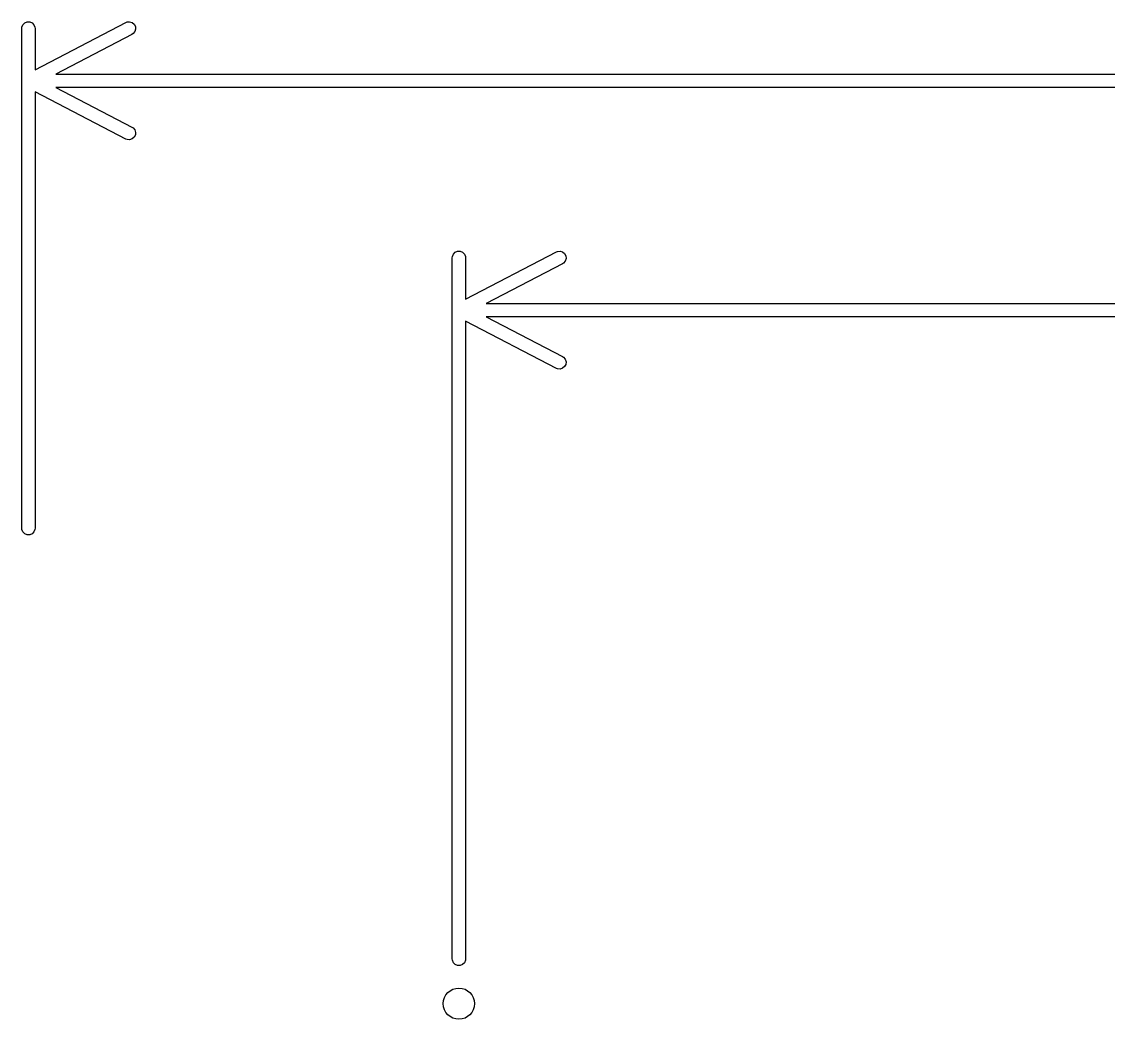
# Model space of a CAD drawing. Extents: x 0.21 to 2.09, y 0.21 to 1.68.
# Drawn here: x 0.207 to 0.6866, y 1.1931 to 1.6331 of the extents above; entities that cross this region are included whole.
import ezdxf

# ---------------------------------------------------------------- set-up
doc = ezdxf.new("R2010")
doc.units = 0
doc.header["$MEASUREMENT"] = 0
doc.layers.add('BLACK', color=7, linetype='CONTINUOUS')

msp = doc.modelspace()

# ---------------------------------------------------------------- linework, layer by layer
at = {"layer": 'BLACK', "linetype": 'CONTINUOUS'}
for p, q in [((0.20705, 1.63017), (0.2071, 1.63075)), ((0.2071, 1.63075), (0.20754, 1.63181)), ((0.20754, 1.63181), (0.20836, 1.63263)), ((0.20836, 1.63263), (0.20942, 1.63307)), ((0.20942, 1.63307), (0.21058, 1.63307)), ((0.21058, 1.63307), (0.21164, 1.63263)), ((0.21164, 1.63263), (0.21246, 1.63181)), ((0.21246, 1.63181), (0.2129, 1.63075)), ((0.2129, 1.63075), (0.21295, 1.63017)), ((0.21295, 1.61195), (0.25299, 1.63279)), ((0.25299, 1.63279), (0.25352, 1.63301)), ((0.25352, 1.63301), (0.25467, 1.63311)), ((0.25467, 1.63311), (0.25577, 1.63276)), ((0.25577, 1.63276), (0.25665, 1.63202)), ((0.25665, 1.63202), (0.25719, 1.631)), ((0.25719, 1.631), (0.25729, 1.62985)), ((0.20705, 1.40969), (0.20705, 1.63017)), ((0.21295, 1.63017), (0.21295, 1.61195)), ((0.25571, 1.62755), (0.22207, 1.61004)), ((0.2562, 1.62787), (0.25571, 1.62755)), ((0.25694, 1.62875), (0.2562, 1.62787)), ((0.25729, 1.62985), (0.25694, 1.62875)), ((0.22207, 1.61004), (1.77793, 1.61004)), ((0.25299, 1.58138), (0.21295, 1.60222)), ((0.21295, 1.60222), (0.21295, 1.40969)), ((1.77793, 1.60413), (0.22207, 1.60413)), ((0.22207, 1.60413), (0.25571, 1.58662)), ((0.25571, 1.58662), (0.2562, 1.5863)), ((0.2562, 1.5863), (0.25694, 1.58542)), ((0.25719, 1.58317), (0.25665, 1.58215)), ((0.25694, 1.58542), (0.25729, 1.58432)), ((0.25729, 1.58432), (0.25719, 1.58317)), ((0.25352, 1.58116), (0.25299, 1.58138)), ((0.25467, 1.58106), (0.25352, 1.58116)), ((0.25577, 1.58141), (0.25467, 1.58106)), ((0.25665, 1.58215), (0.25577, 1.58141)), ((0.3971, 1.52957), (0.39754, 1.53063)), ((0.39754, 1.53063), (0.39836, 1.53145)), ((0.39836, 1.53145), (0.39942, 1.53189)), ((0.39942, 1.53189), (0.40058, 1.53189)), ((0.40058, 1.53189), (0.40164, 1.53145)), ((0.40164, 1.53145), (0.40246, 1.53063)), ((0.40246, 1.53063), (0.4029, 1.52957)), ((0.40295, 1.51077), (0.44299, 1.53161)), ((0.44299, 1.53161), (0.44352, 1.53183)), ((0.44352, 1.53183), (0.44467, 1.53193)), ((0.44467, 1.53193), (0.44577, 1.53158)), ((0.44577, 1.53158), (0.44665, 1.53084)), ((0.44665, 1.53084), (0.44719, 1.52982)), ((0.44719, 1.52982), (0.44729, 1.52867)), ((0.39705, 1.52899), (0.3971, 1.52957)), ((0.39705, 1.21969), (0.39705, 1.52899)), ((0.4029, 1.52957), (0.40295, 1.52899)), ((0.40295, 1.52899), (0.40295, 1.51077)), ((0.44571, 1.52637), (0.41207, 1.50886)), ((0.4462, 1.52669), (0.44571, 1.52637)), ((0.44694, 1.52757), (0.4462, 1.52669)), ((0.44729, 1.52867), (0.44694, 1.52757)), ((0.41207, 1.50886), (1.58793, 1.50886)), ((0.44299, 1.4802), (0.40295, 1.50104)), ((0.40295, 1.50104), (0.40295, 1.21969)), ((1.58793, 1.50295), (0.41207, 1.50295)), ((0.41207, 1.50295), (0.44571, 1.48544)), ((0.44571, 1.48544), (0.4462, 1.48512)), ((0.4462, 1.48512), (0.44694, 1.48424)), ((0.44719, 1.48199), (0.44665, 1.48097)), ((0.44694, 1.48424), (0.44729, 1.48314)), ((0.44729, 1.48314), (0.44719, 1.48199)), ((0.44352, 1.47998), (0.44299, 1.4802)), ((0.44467, 1.47988), (0.44352, 1.47998)), ((0.44577, 1.48023), (0.44467, 1.47988)), ((0.44665, 1.48097), (0.44577, 1.48023)), ((0.2071, 1.40911), (0.20705, 1.40969)), ((0.20754, 1.40804), (0.2071, 1.40911)), ((0.20836, 1.40723), (0.20754, 1.40804)), ((0.20942, 1.40679), (0.20836, 1.40723)), ((0.21058, 1.40679), (0.20942, 1.40679)), ((0.21164, 1.40723), (0.21058, 1.40679)), ((0.21246, 1.40804), (0.21164, 1.40723)), ((0.2129, 1.40911), (0.21246, 1.40804)), ((0.21295, 1.40969), (0.2129, 1.40911)), ((0.3971, 1.21911), (0.39705, 1.21969)), ((0.39754, 1.21804), (0.3971, 1.21911)), ((0.39836, 1.21723), (0.39754, 1.21804)), ((0.40246, 1.21804), (0.40164, 1.21723)), ((0.4029, 1.21911), (0.40246, 1.21804)), ((0.40295, 1.21969), (0.4029, 1.21911)), ((0.39942, 1.21679), (0.39836, 1.21723)), ((0.40058, 1.21679), (0.39942, 1.21679)), ((0.40164, 1.21723), (0.40058, 1.21679))]:
    msp.add_line(p, q, dxfattribs=at)
at = {"layer": 'BLACK'}
msp.add_circle((0.4, 1.2), 0.00689, dxfattribs=at)
msp.add_circle((0.4, 1.2), 0.00689, dxfattribs=at)

doc.saveas('drawing.dxf')
